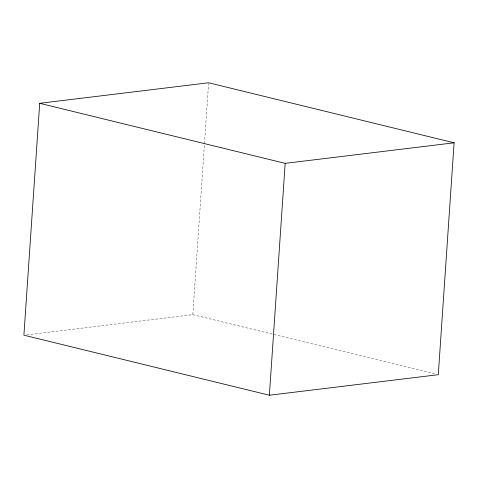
<?xml version="1.0" encoding="UTF-8"?>
<svg xmlns="http://www.w3.org/2000/svg" width="478" height="478" viewBox="0 0 478 478"><rect width="100%" height="100%" fill="white"/><g stroke="black" fill="none" stroke-linecap="round" stroke-linejoin="round"><path stroke-width="0.36" stroke-dasharray="2.39 1.79" d="M26.864 334.833L192.819 314.649L208.575 83.507M192.819 314.649L435.392 373.987"/><path stroke-width="0.72" d="M39.71 103.308L23.9 335.192L269.377 395.234L438.29 374.692L454.1 142.808L208.623 82.766L39.71 103.308L285.181 163.351L454.1 142.808M269.377 395.234L285.181 163.351"/></g></svg>
